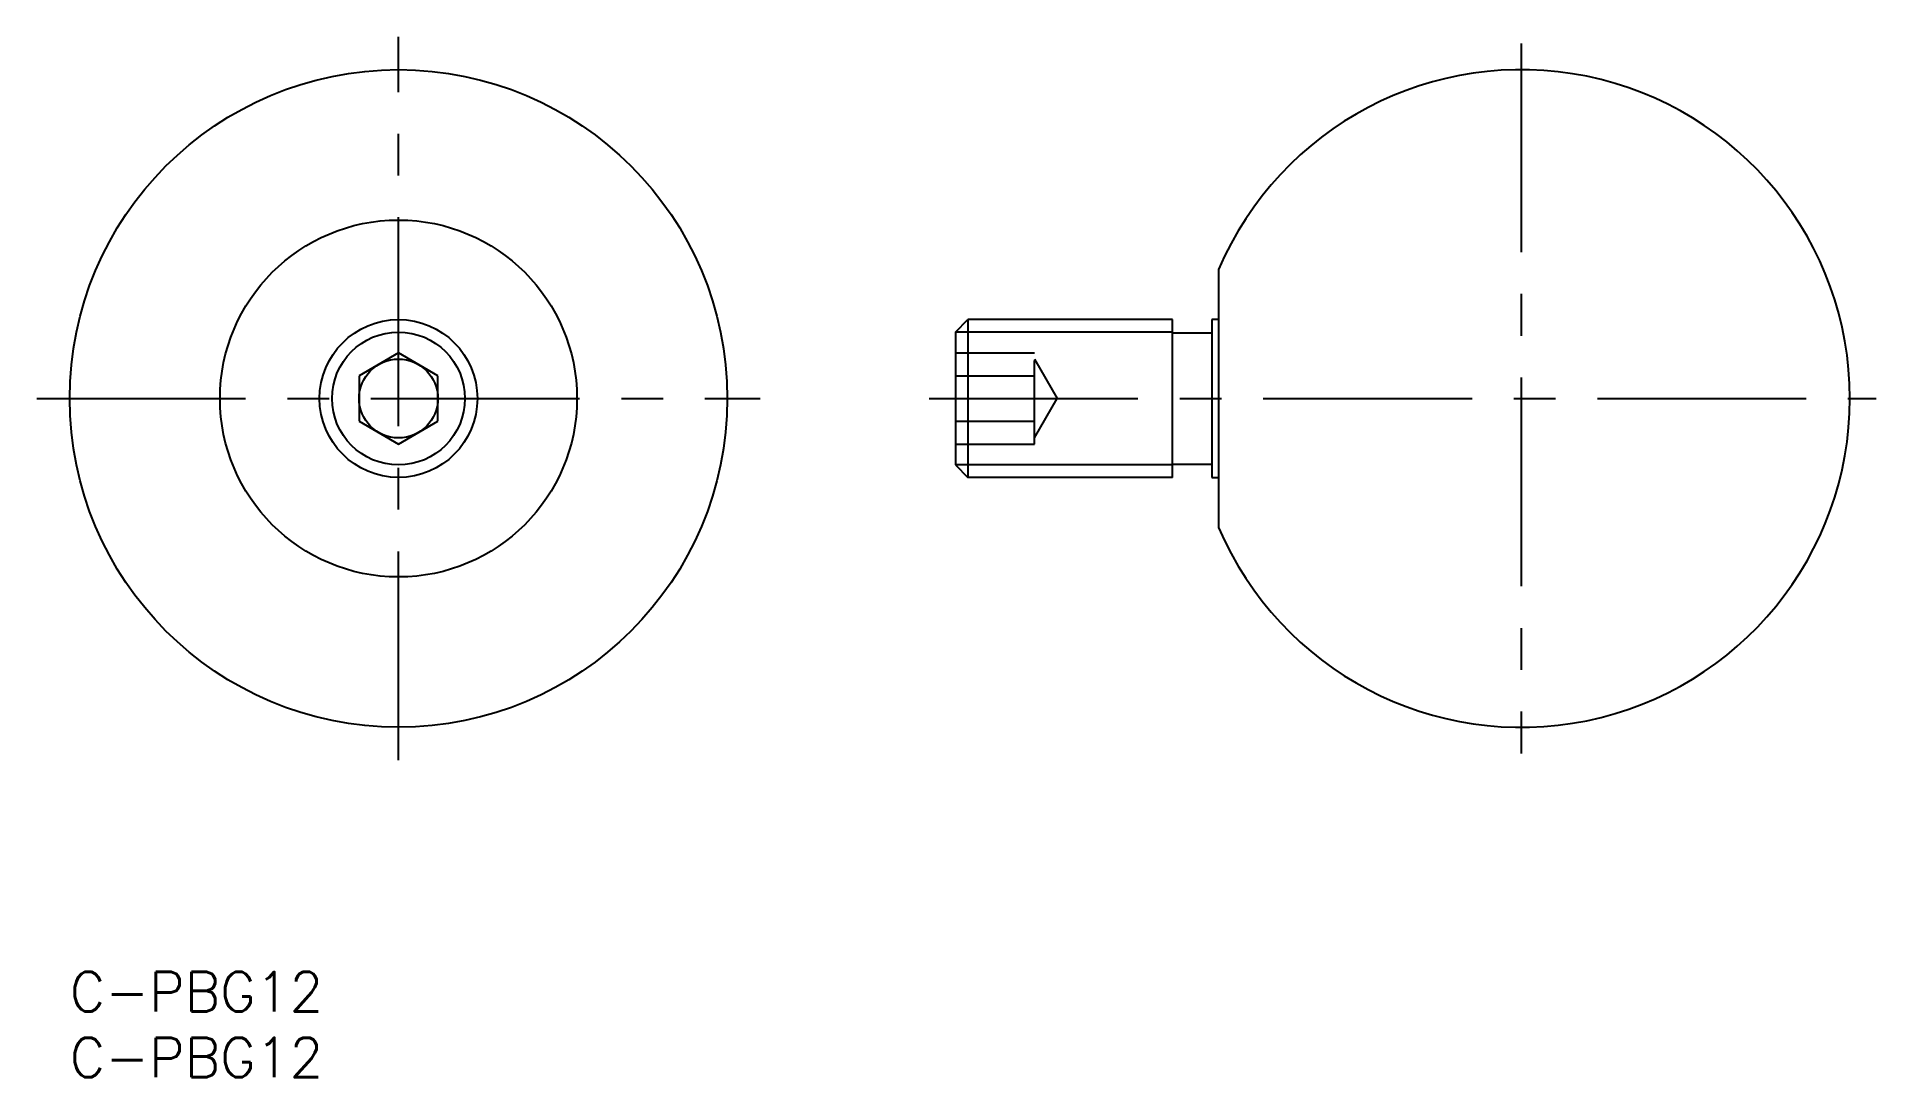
# Model space of a CAD drawing. Extents: x -3 to 137, y -8 to 71.
import ezdxf

# ---------------------------------------------------------------- set-up
doc = ezdxf.new("R2010")
doc.units = 0
doc.header["$LTSCALE"] = 0.5
doc.linetypes.add('CENTER', pattern=[50.8, 31.75, -6.35, 6.35, -6.35])
doc.linetypes.add('DASHED', pattern=[19.05, 12.7, -6.35])
doc.layers.get('0').update_dxf_attribs({"linetype": 'CONTINUOUS'})
doc.layers.add('CENTER', color=1, linetype='CENTER')
doc.styles.get("Standard").update_dxf_attribs({"font": 'txt.shx', "height": 3, "bigfont": 'bigfont.shx'})

# ---------------------------------------------------------------- blocks, each defined once
blk = doc.blocks.new('*U10')
at = {"color": 7, "linetype": 'CONTINUOUS'}
blk.add_text('C-PBG12', height=3, dxfattribs=at).set_placement((0, -3))
blk = doc.blocks.new('*U11')
at = {"color": 7, "linetype": 'CONTINUOUS'}
blk.add_text('C-PBG12', height=3, dxfattribs=at).set_placement((0, -8))

msp = doc.modelspace()

# ---------------------------------------------------------------- linework, layer by layer
at = {"color": 7, "linetype": 'CONTINUOUS'}
for p, q in [((87.35, 53.4), (87.35, 33.8)), ((67.35, 48.65), (68.3, 49.6)), ((68.3, 49.6), (68.3, 37.6)), ((83.85, 49.6), (68.3, 49.6)), ((83.85, 37.6), (83.85, 49.6)), ((87.35, 49.6), (86.85, 49.6)), ((86.85, 49.6), (86.85, 37.6)), ((67.35, 48.65), (67.35, 38.55)), ((83.85, 48.6), (86.85, 48.6)), ((25, 47.06), (22, 45.33)), ((28, 45.33), (25, 47.06)), ((22, 45.33), (22, 41.87)), ((28, 41.87), (28, 45.33)), ((22, 41.87), (25, 40.14)), ((25, 40.14), (28, 41.87)), ((67.35, 38.55), (68.3, 37.6)), ((83.85, 38.6), (86.85, 38.6)), ((83.85, 37.6), (68.3, 37.6)), ((86.85, 37.6), (87.35, 37.6))]:
    msp.add_line(p, q, dxfattribs=at)
at = {"color": 3, "linetype": 'CONTINUOUS'}
for p, q in [((83.85, 48.65), (67.35, 48.65)), ((83.85, 38.55), (67.35, 38.55))]:
    msp.add_line(p, q, dxfattribs=at)
at = {"color": 3, "linetype": 'DASHED'}
for p, q in [((67.35, 47.06), (71.35, 47.06)), ((71.35, 47.06), (73.35, 47.06)), ((73.35, 40.14), (73.35, 47.06)), ((73.35, 46.6), (75.08, 43.6)), ((67.35, 45.33), (73.35, 45.33)), ((73.35, 40.6), (75.08, 43.6)), ((67.35, 41.87), (73.35, 41.87)), ((67.35, 40.14), (73.35, 40.14)), ((71.35, 40.14), (71.7, 40.14))]:
    msp.add_line(p, q, dxfattribs=at)
at = {"color": 7, "linetype": 'CONTINUOUS'}
for radius in [25, 13.57, 6, 3]:
    msp.add_circle((25, 43.6), radius, dxfattribs=at)
at = {"color": 3, "linetype": 'CONTINUOUS'}
msp.add_circle((25, 43.6), 5.05, dxfattribs=at)
at = {"color": 7, "linetype": 'CONTINUOUS'}
msp.add_arc((110.35, 43.6), 25, 203.0739, 156.9261, dxfattribs=at)
at = {"layer": 'CENTER', "color": 1, "linetype": 'CENTER'}
for p, q in [((25, 16.1), (25, 71.1)), ((110.35, 70.6), (110.35, 16.6)), ((-2.5, 43.6), (52.5, 43.6)), ((65.35, 43.6), (137.35, 43.6))]:
    msp.add_line(p, q, dxfattribs=at)

# ---------------------------------------------------------------- block references
at = {"color": 7, "linetype": 'CONTINUOUS'}
for name in ['*U10', '*U11']:
    msp.add_blockref(name, (0, 0), dxfattribs=at)

doc.saveas('drawing.dxf')
